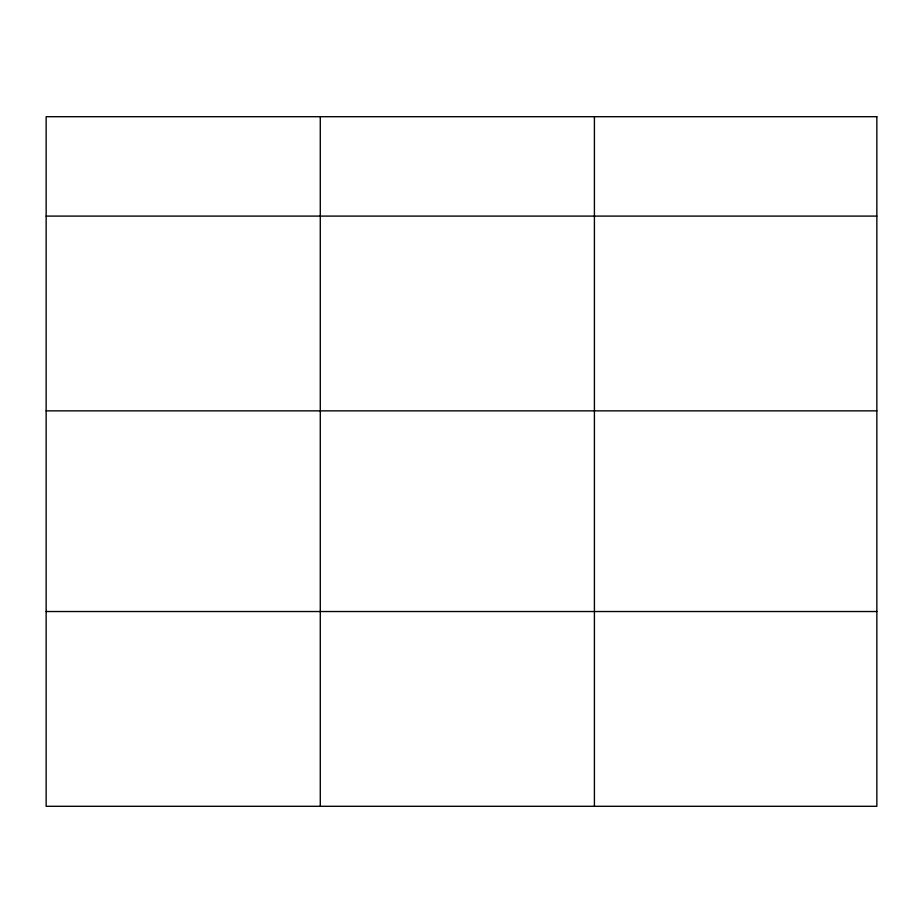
<?xml version="1.0" encoding="UTF-8"?>
<svg xmlns="http://www.w3.org/2000/svg" width="923" height="923" viewBox="0 0 923 923"><rect width="100%" height="100%" fill="white"/><g stroke="black" fill="none" stroke-linecap="round" stroke-linejoin="round"><path stroke-width="1.38" d="M46.15 216.097L876.85 216.097M46.15 410.862L876.85 410.862M46.15 611.534L876.85 611.534M594.412 116.702L594.412 806.298M320.281 116.702L320.281 806.298M876.85 116.702L46.15 116.702L46.15 806.298L876.85 806.298L876.85 116.702"/></g></svg>
